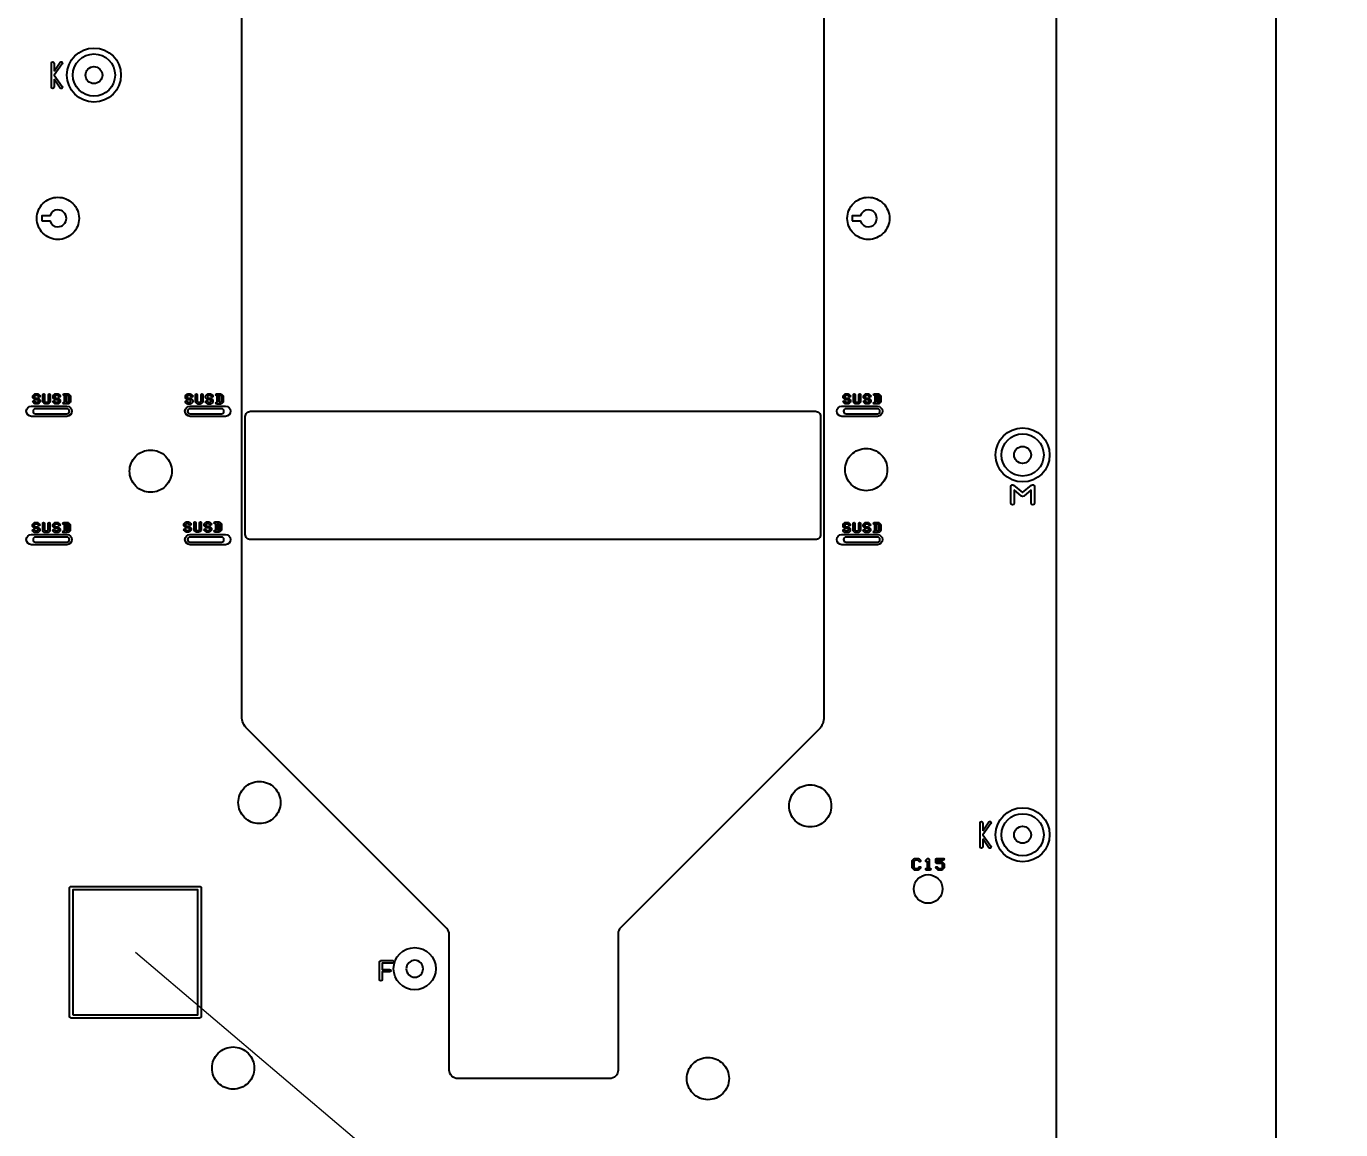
# Model space of a CAD drawing. Extents: x 2864 to 3941, y 2420 to 3182.
# Drawn here: x 3226.2 to 3304, y 2903.3 to 2968.6 of the extents above; entities that cross this region are included whole.
import ezdxf

# ---------------------------------------------------------------- set-up
doc = ezdxf.new("R2010")
doc.units = 0
doc.layers.get('Defpoints').update_dxf_attribs({"lineweight": 0})
doc.layers.add('susd-t_layer2', color=6, linetype='Continuous')
doc.layers.add('ttr1_panel_layer3', color=7, linetype='Continuous')
doc.layers.add('備註', color=1, linetype='Continuous', lineweight=0)
doc.layers.add('尺寸線', color=3, linetype='Continuous', lineweight=0)
doc.styles.get("Standard").update_dxf_attribs({"font": 'simplex.shx', "height": 2.7})
doc.dimstyles.get("Standard").update_dxf_attribs({"dimtxt": 6, "dimasz": 0.18, "dimexe": 0.18, "dimexo": 0.0625, "dimgap": 0.09, "dimtad": 0, "dimtih": 1, "dimtoh": 1, "dimdec": 4, "dimzin": 0, "dimdsep": 46, "dimtxsty": 'Standard', "dimcen": 0.09, "dimadec": 0, "dimazin": 0, "dimtfac": 1, "dimtdec": 4, "dimtofl": 0, "dimtmove": 0, "dimatfit": 3, "dimfxl": 0, "dimtolj": 1, "dimtzin": 0, "dimarcsym": 0})

# ---------------------------------------------------------------- blocks, each defined once
blk = doc.blocks.new('*D2')
at = {"layer": 'Defpoints', "color": 0, "linetype": 'Continuous'}
for p in [(3264.244, 3011.506), (3316.564, 3009.306), (3249.159, 2652.807)]:
    blk.add_point(p, dxfattribs=at)
at = {"layer": '尺寸線', "color": 0, "linetype": 'Continuous', "lineweight": -2}
for p, q in [((3264.306, 3011.504), (3316.744, 3009.299)), ((3316.556, 3009.126), (3309.047, 2830.566)), ((3301.486, 2650.787), (3308.926, 2827.686)), ((3249.221, 2652.805), (3301.659, 2650.599))]:
    blk.add_line(p, q, dxfattribs=at)
at = {"layer": '尺寸線', "color": 0, "linetype": 'Continuous'}
for points in [[(3316.586, 3009.125), (3316.526, 3009.128), (3316.564, 3009.306)], [(3301.456, 2650.788), (3301.516, 2650.786), (3301.479, 2650.607)]]:
    blk.add_solid(points, dxfattribs=at)
at = {"layer": '尺寸線', "color": 0, "linetype": 'Continuous', "insert": (3308.986, 2829.126), "char_height": 2.7, "attachment_point": 5}
blk.add_mtext('\\A1;359.0162', dxfattribs=at)

msp = doc.modelspace()

# ---------------------------------------------------------------- linework, layer by layer
at = {"layer": 'susd-t_layer2', "linetype": 'Continuous'}
msp.add_lwpolyline([(3239.12414, 2938.52681), (3239.12414, 2945.5268, -0.41422), (3239.42412, 2945.82677), (3272.89827, 2945.82677, -0.414221), (3273.19824, 2945.5268), (3273.19824, 2938.52681, -0.414221), (3272.89827, 2938.22684), (3239.42412, 2938.22684, -0.41422)], format="xyb", close=True, dxfattribs=at)
at = {"layer": 'ttr1_panel_layer3'}
for p, q in [((3228.47026, 2946.26367), (3228.38748, 2946.26367)), ((3237.50978, 2946.25847), (3237.427, 2946.25847)), ((3276.47026, 2946.26367), (3276.38748, 2946.26367)), ((3228.45916, 2938.63883), (3228.37638, 2938.63883)), ((3237.42117, 2938.67379), (3237.33839, 2938.67379)), ((3276.45916, 2938.63883), (3276.37638, 2938.63883))]:
    msp.add_line(p, q, dxfattribs=at)
at = {"layer": 'ttr1_panel_layer3', "linetype": 'Continuous'}
for points in [[(3287.16107, 2878.43267), (3287.16107, 2972.74278), (3287.16107, 2993.28167), (3281.16107, 2993.28167, -0.414239), (3281.08557, 2993.35717), (3281.08557, 2999.35717, -1), (3281.23657, 2999.35717), (3281.23657, 2993.43267), (3287.16107, 2993.43267), (3287.16107, 3002.28167, -0.414239), (3287.08557, 3002.35717), (3287.08557, 3008.28167), (3281.16107, 3008.28167, -1), (3281.16107, 3008.43267), (3287.16107, 3008.43267), (3287.16107, 3025.24945, 0.044688), (3287.66107, 3025.65241), (3287.66107, 3030.83314, 0.044688), (3287.16107, 3031.2361), (3287.16107, 3035.99278, -0.414215), (3285.91107, 3037.24278, -0.414215), (3287.16107, 3038.49278), (3287.16107, 3041.24278), (3033.16107, 3041.24278)], [(3300.16107, 3041.24278), (3300.16107, 2835.94278), (3301.16107, 2835.94278, -1), (3301.16107, 2835.54278), (3300.16107, 2835.54278), (3300.16107, 2640.24278), (3298.21107, 2640.24278), (3298.21107, 2631.24278), (3300.16107, 2631.24278), (3300.16107, 2630.24278)], [(3227.64704, 2965.0173), (3227.64704, 2966.4577, -1), (3227.79704, 2966.4577), (3227.79704, 2965.97835)], [(3227.79704, 2965.97835), (3228.15699, 2966.50028, -1), (3228.28047, 2966.41512), (3227.81315, 2965.7375), (3228.28047, 2965.05988, -1), (3228.15699, 2964.97472), (3227.79704, 2965.49664)], [(3227.79704, 2965.49664), (3227.79704, 2965.0173, -1), (3227.64704, 2965.0173)], [(3228.38748, 2946.26367, -1), (3228.38748, 2946.36367), (3228.42026, 2946.36367), (3228.42026, 2946.76036), (3228.38748, 2946.76036, -1), (3228.38748, 2946.86036), (3228.47026, 2946.86036), (3228.63582, 2946.86036, -0.200121), (3228.67133, 2946.84556), (3228.7538, 2946.76309, -0.200121), (3228.7686, 2946.72758), (3228.7686, 2946.39645, -0.200121), (3228.7538, 2946.36094), (3228.67133, 2946.27847, -0.200121), (3228.63582, 2946.26367), (3228.47026, 2946.26367)], [(3237.427, 2946.25847, -1), (3237.427, 2946.35847), (3237.45978, 2946.35847), (3237.45978, 2946.75515), (3237.427, 2946.75515, -1), (3237.427, 2946.85515), (3237.50978, 2946.85515), (3237.67534, 2946.85515, -0.200121), (3237.71085, 2946.84035), (3237.79332, 2946.75788, -0.200121), (3237.80812, 2946.72237), (3237.80812, 2946.39125, -0.200121), (3237.79332, 2946.35574), (3237.71085, 2946.27327, -0.200121), (3237.67534, 2946.25847), (3237.50978, 2946.25847)], [(3276.38748, 2946.26367, -1), (3276.38748, 2946.36367), (3276.42026, 2946.36367), (3276.42026, 2946.76036), (3276.38748, 2946.76036, -1), (3276.38748, 2946.86036), (3276.47026, 2946.86036), (3276.63582, 2946.86036, -0.200121), (3276.67133, 2946.84556), (3276.7538, 2946.76309, -0.200121), (3276.7686, 2946.72758), (3276.7686, 2946.39645, -0.200121), (3276.7538, 2946.36094), (3276.67133, 2946.27847, -0.200121), (3276.63582, 2946.26367), (3276.47026, 2946.26367)], [(3284.46744, 2940.38678), (3284.46744, 2941.38015, -0.63678), (3284.63165, 2941.45681), (3285.16346, 2941.01363), (3285.69528, 2941.45681, -0.63678), (3285.85949, 2941.38015), (3285.85949, 2940.38678, -1), (3285.65949, 2940.38678), (3285.65949, 2941.16665)], [(3284.66744, 2941.16665), (3284.66744, 2940.38678, -1), (3284.46744, 2940.38678)], [(3285.65949, 2941.16665), (3285.22748, 2940.80664, -0.362064), (3285.09945, 2940.80664), (3284.66744, 2941.16665)], [(3228.37638, 2938.63883, -1), (3228.37638, 2938.73883), (3228.40916, 2938.73883), (3228.40916, 2939.13552), (3228.37638, 2939.13552, -1), (3228.37638, 2939.23552), (3228.45916, 2939.23552), (3228.62472, 2939.23552, -0.200121), (3228.66023, 2939.22072), (3228.7427, 2939.13825, -0.200121), (3228.7575, 2939.10274), (3228.7575, 2938.77161, -0.200121), (3228.7427, 2938.7361), (3228.66023, 2938.65363, -0.200121), (3228.62472, 2938.63883), (3228.45916, 2938.63883)], [(3237.33839, 2938.67379, -1), (3237.33839, 2938.77379), (3237.37117, 2938.77379), (3237.37117, 2939.17048), (3237.33839, 2939.17048, -1), (3237.33839, 2939.27048), (3237.42117, 2939.27048), (3237.58674, 2939.27048, -0.200121), (3237.62225, 2939.25568), (3237.70472, 2939.17321, -0.200121), (3237.71952, 2939.1377), (3237.71952, 2938.80657, -0.200121), (3237.70472, 2938.77106), (3237.62225, 2938.68859, -0.200121), (3237.58674, 2938.67379), (3237.42117, 2938.67379)], [(3276.37638, 2938.63883, -1), (3276.37638, 2938.73883), (3276.40916, 2938.73883), (3276.40916, 2939.13552), (3276.37638, 2939.13552, -1), (3276.37638, 2939.23552), (3276.45916, 2939.23552), (3276.62472, 2939.23552, -0.200121), (3276.66023, 2939.22072), (3276.7427, 2939.13825, -0.200121), (3276.7575, 2939.10274), (3276.7575, 2938.77161, -0.200121), (3276.7427, 2938.7361), (3276.66023, 2938.65363, -0.200121), (3276.62472, 2938.63883), (3276.45916, 2938.63883)], [(3282.64704, 2920.0173), (3282.64704, 2921.4577, -1), (3282.79704, 2921.4577), (3282.79704, 2920.97835)], [(3282.79704, 2920.97835), (3283.15699, 2921.50028, -1), (3283.28047, 2921.41512), (3282.81315, 2920.7375), (3283.28047, 2920.05988, -1), (3283.15699, 2919.97472), (3282.79704, 2920.49664)], [(3282.79704, 2920.49664), (3282.79704, 2920.0173, -1), (3282.64704, 2920.0173)], [(3279.43652, 2919.23278), (3279.5357, 2919.33196, -0.669786), (3279.62121, 2919.29676), (3279.62121, 2918.75073), (3279.67055, 2918.75073, -1), (3279.67055, 2918.65073), (3279.57121, 2918.65073)], [(3279.52121, 2919.17605), (3279.50723, 2919.16207, -1), (3279.43652, 2919.23278)], [(3279.57121, 2918.65073), (3279.47187, 2918.65073, -1), (3279.47187, 2918.75073), (3279.52121, 2918.75073), (3279.52121, 2919.17605)]]:
    msp.add_lwpolyline(points, format="xyb", dxfattribs=at)
for points in [[(3238.92399, 2927.73867), (3238.92399, 2997.99786, -0.198849), (3239.21685, 2998.70474), (3249.97223, 3009.46012, 0.198916), (3250.26509, 3010.16726), (3250.26509, 3024.68031, -0.414068), (3250.76522, 3025.18018), (3261.56022, 3025.18018, -0.414218), (3262.06009, 3024.68031), (3262.06009, 3010.16726, 0.198916), (3262.35295, 3009.46012), (3273.10528, 2998.70779, -0.198916), (3273.39814, 2998.00066), (3273.39814, 2927.70082, -0.198917), (3273.10528, 2926.99369), (3261.35103, 2915.23943, 0.198625), (3261.20487, 2914.88627), (3261.20487, 2906.80551, -0.414364), (3260.70474, 2906.30539), (3251.70476, 2906.30539, -0.414217), (3251.20489, 2906.80551), (3251.20489, 2914.83648, 0.198853), (3251.05843, 2915.18996), (3239.21685, 2927.03153, -0.198917)], [(3229.66107, 2965.74278, -0.414217), (3230.16107, 2966.24278, -0.414217), (3230.66107, 2965.74278, -0.414217), (3230.16107, 2965.24278, -0.414217)], [(3226.77663, 2957.25683, -0.414215), (3228.02663, 2958.50683, -0.414215), (3229.27663, 2957.25683, -0.414215), (3228.02663, 2956.00683, -0.414215)], [(3274.77663, 2957.25683, -0.414215), (3276.02663, 2958.50683, -0.414215), (3277.27663, 2957.25683, -0.414215), (3276.02663, 2956.00683, -0.414215)], [(3227.07549, 2957.10683), (3227.54966, 2957.10683, 0.327544), (3228.02663, 2956.75683, 0.414217), (3228.52663, 2957.25683, 0.414217), (3228.02663, 2957.75683, 0.327542), (3227.54966, 2957.40683), (3227.07549, 2957.40683)], [(3275.07549, 2957.10683), (3275.54966, 2957.10683, 0.327544), (3276.02663, 2956.75683, 0.414217), (3276.52663, 2957.25683, 0.414217), (3276.02663, 2957.75683, 0.327542), (3275.54966, 2957.40683), (3275.07549, 2957.40683)], [(3226.53748, 2946.6448), (3226.53748, 2946.72758, -0.200121), (3226.55228, 2946.76309), (3226.63475, 2946.84556, -0.200121), (3226.67026, 2946.86036), (3226.83582, 2946.86036, -0.200121), (3226.87133, 2946.84556), (3226.95396, 2946.76294, -1), (3226.88325, 2946.69223), (3226.81511, 2946.76036), (3226.69097, 2946.76036), (3226.63748, 2946.70687), (3226.63748, 2946.66551), (3226.69097, 2946.61202), (3226.83582, 2946.61202, -0.200121), (3226.87133, 2946.59722), (3226.9538, 2946.51475, -0.200121), (3226.9686, 2946.47924), (3226.9686, 2946.39645, -0.200121), (3226.9538, 2946.36094), (3226.87133, 2946.27847, -0.200121), (3226.83582, 2946.26367), (3226.67026, 2946.26367, -0.200121), (3226.63475, 2946.27847), (3226.55212, 2946.3611, -1), (3226.62283, 2946.43181), (3226.69097, 2946.36367), (3226.81511, 2946.36367), (3226.8686, 2946.41716), (3226.8686, 2946.45853), (3226.81511, 2946.51202), (3226.67026, 2946.51202, -0.200121), (3226.63475, 2946.52682), (3226.55228, 2946.60929, -0.200121)], [(3227.13748, 2946.39645), (3227.13748, 2946.81036, -1), (3227.23748, 2946.81036), (3227.23748, 2946.41716), (3227.29097, 2946.36367), (3227.41511, 2946.36367), (3227.4686, 2946.41716), (3227.4686, 2946.81036, -1), (3227.5686, 2946.81036), (3227.5686, 2946.39645, -0.200121), (3227.5538, 2946.36094), (3227.47133, 2946.27847, -0.200121), (3227.43582, 2946.26367), (3227.27026, 2946.26367, -0.200121), (3227.23475, 2946.27847), (3227.15228, 2946.36094, -0.200121)], [(3227.73748, 2946.6448), (3227.73748, 2946.72758, -0.200121), (3227.75228, 2946.76309), (3227.83475, 2946.84556, -0.200121), (3227.87026, 2946.86036), (3228.03582, 2946.86036, -0.200121), (3228.07133, 2946.84556), (3228.15396, 2946.76294, -1), (3228.08325, 2946.69223), (3228.01511, 2946.76036), (3227.89097, 2946.76036), (3227.83748, 2946.70687), (3227.83748, 2946.66551), (3227.89097, 2946.61202), (3228.03582, 2946.61202, -0.200121), (3228.07133, 2946.59722), (3228.1538, 2946.51475, -0.200121), (3228.1686, 2946.47924), (3228.1686, 2946.39645, -0.200121), (3228.1538, 2946.36094), (3228.07133, 2946.27847, -0.200121), (3228.03582, 2946.26367), (3227.87026, 2946.26367, -0.200121), (3227.83475, 2946.27847), (3227.75212, 2946.3611, -1), (3227.82283, 2946.43181), (3227.89097, 2946.36367), (3228.01511, 2946.36367), (3228.0686, 2946.41716), (3228.0686, 2946.45853), (3228.01511, 2946.51202), (3227.87026, 2946.51202, -0.200121), (3227.83475, 2946.52682), (3227.75228, 2946.60929, -0.200121)], [(3235.577, 2946.63959), (3235.577, 2946.72237, -0.200121), (3235.5918, 2946.75788), (3235.67427, 2946.84035, -0.200121), (3235.70978, 2946.85515), (3235.87534, 2946.85515, -0.200121), (3235.91085, 2946.84035), (3235.99348, 2946.75773, -1), (3235.92277, 2946.68702), (3235.85463, 2946.75515), (3235.73049, 2946.75515), (3235.677, 2946.70166), (3235.677, 2946.6603), (3235.73049, 2946.60681), (3235.87534, 2946.60681, -0.200121), (3235.91085, 2946.59201), (3235.99332, 2946.50954, -0.200121), (3236.00812, 2946.47403), (3236.00812, 2946.39125, -0.200121), (3235.99332, 2946.35574), (3235.91085, 2946.27327, -0.200121), (3235.87534, 2946.25847), (3235.70978, 2946.25847, -0.200121), (3235.67427, 2946.27327), (3235.59164, 2946.35589, -1), (3235.66235, 2946.4266), (3235.73049, 2946.35847), (3235.85463, 2946.35847), (3235.90812, 2946.41196), (3235.90812, 2946.45332), (3235.85463, 2946.50681), (3235.70978, 2946.50681, -0.200121), (3235.67427, 2946.52161), (3235.5918, 2946.60408, -0.200121)], [(3236.177, 2946.39125), (3236.177, 2946.80515, -1), (3236.277, 2946.80515), (3236.277, 2946.41196), (3236.33049, 2946.35847), (3236.45463, 2946.35847), (3236.50812, 2946.41196), (3236.50812, 2946.80515, -1), (3236.60812, 2946.80515), (3236.60812, 2946.39125, -0.200121), (3236.59332, 2946.35574), (3236.51085, 2946.27327, -0.200121), (3236.47534, 2946.25847), (3236.30978, 2946.25847, -0.200121), (3236.27427, 2946.27327), (3236.1918, 2946.35574, -0.200121)], [(3236.777, 2946.63959), (3236.777, 2946.72237, -0.200121), (3236.7918, 2946.75788), (3236.87427, 2946.84035, -0.200121), (3236.90978, 2946.85515), (3237.07534, 2946.85515, -0.200121), (3237.11085, 2946.84035), (3237.19348, 2946.75773, -1), (3237.12277, 2946.68702), (3237.05463, 2946.75515), (3236.93049, 2946.75515), (3236.877, 2946.70166), (3236.877, 2946.6603), (3236.93049, 2946.60681), (3237.07534, 2946.60681, -0.200121), (3237.11085, 2946.59201), (3237.19332, 2946.50954, -0.200121), (3237.20812, 2946.47403), (3237.20812, 2946.39125, -0.200121), (3237.19332, 2946.35574), (3237.11085, 2946.27327, -0.200121), (3237.07534, 2946.25847), (3236.90978, 2946.25847, -0.200121), (3236.87427, 2946.27327), (3236.79164, 2946.35589, -1), (3236.86235, 2946.4266), (3236.93049, 2946.35847), (3237.05463, 2946.35847), (3237.10812, 2946.41196), (3237.10812, 2946.45332), (3237.05463, 2946.50681), (3236.90978, 2946.50681, -0.200121), (3236.87427, 2946.52161), (3236.7918, 2946.60408, -0.200121)], [(3274.53748, 2946.6448), (3274.53748, 2946.72758, -0.200121), (3274.55228, 2946.76309), (3274.63475, 2946.84556, -0.200121), (3274.67026, 2946.86036), (3274.83582, 2946.86036, -0.200121), (3274.87133, 2946.84556), (3274.95396, 2946.76294, -1), (3274.88325, 2946.69223), (3274.81511, 2946.76036), (3274.69097, 2946.76036), (3274.63748, 2946.70687), (3274.63748, 2946.66551), (3274.69097, 2946.61202), (3274.83582, 2946.61202, -0.200121), (3274.87133, 2946.59722), (3274.9538, 2946.51475, -0.200121), (3274.9686, 2946.47924), (3274.9686, 2946.39645, -0.200121), (3274.9538, 2946.36094), (3274.87133, 2946.27847, -0.200121), (3274.83582, 2946.26367), (3274.67026, 2946.26367, -0.200121), (3274.63475, 2946.27847), (3274.55212, 2946.3611, -1), (3274.62283, 2946.43181), (3274.69097, 2946.36367), (3274.81511, 2946.36367), (3274.8686, 2946.41716), (3274.8686, 2946.45853), (3274.81511, 2946.51202), (3274.67026, 2946.51202, -0.200121), (3274.63475, 2946.52682), (3274.55228, 2946.60929, -0.200121)], [(3275.13748, 2946.39645), (3275.13748, 2946.81036, -1), (3275.23748, 2946.81036), (3275.23748, 2946.41716), (3275.29097, 2946.36367), (3275.41511, 2946.36367), (3275.4686, 2946.41716), (3275.4686, 2946.81036, -1), (3275.5686, 2946.81036), (3275.5686, 2946.39645, -0.200121), (3275.5538, 2946.36094), (3275.47133, 2946.27847, -0.200121), (3275.43582, 2946.26367), (3275.27026, 2946.26367, -0.200121), (3275.23475, 2946.27847), (3275.15228, 2946.36094, -0.200121)], [(3275.73748, 2946.6448), (3275.73748, 2946.72758, -0.200121), (3275.75228, 2946.76309), (3275.83475, 2946.84556, -0.200121), (3275.87026, 2946.86036), (3276.03582, 2946.86036, -0.200121), (3276.07133, 2946.84556), (3276.15396, 2946.76294, -1), (3276.08325, 2946.69223), (3276.01511, 2946.76036), (3275.89097, 2946.76036), (3275.83748, 2946.70687), (3275.83748, 2946.66551), (3275.89097, 2946.61202), (3276.03582, 2946.61202, -0.200121), (3276.07133, 2946.59722), (3276.1538, 2946.51475, -0.200121), (3276.1686, 2946.47924), (3276.1686, 2946.39645, -0.200121), (3276.1538, 2946.36094), (3276.07133, 2946.27847, -0.200121), (3276.03582, 2946.26367), (3275.87026, 2946.26367, -0.200121), (3275.83475, 2946.27847), (3275.75212, 2946.3611, -1), (3275.82283, 2946.43181), (3275.89097, 2946.36367), (3276.01511, 2946.36367), (3276.0686, 2946.41716), (3276.0686, 2946.45853), (3276.01511, 2946.51202), (3275.87026, 2946.51202, -0.200121), (3275.83475, 2946.52682), (3275.75228, 2946.60929, -0.200121)], [(3226.45421, 2945.52677, -1), (3226.45421, 2946.12677), (3228.5595, 2946.12677, -1), (3228.5595, 2945.52677)], [(3226.70204, 2945.67677), (3228.5595, 2945.67677, 1), (3228.5595, 2945.97677), (3226.70204, 2945.97677, 1)], [(3235.85001, 2945.52677, -1), (3235.85001, 2946.12677), (3237.9553, 2946.12677, -1), (3237.9553, 2945.52677)], [(3235.85001, 2945.67677), (3237.70747, 2945.67677, 1), (3237.70747, 2945.97677), (3235.85001, 2945.97677, 1)], [(3274.45421, 2945.52677, -1), (3274.45421, 2946.12677), (3276.5595, 2946.12677, -1), (3276.5595, 2945.52677)], [(3274.70204, 2945.67677), (3276.5595, 2945.67677, 1), (3276.5595, 2945.97677), (3274.70204, 2945.97677, 1)], [(3232.27048, 2942.28075, -0.414215), (3233.52048, 2943.53075, -0.414215), (3234.77048, 2942.28075, -0.414215), (3233.52048, 2941.03075, -0.414215)], [(3274.64845, 2942.37282, -0.414215), (3275.89845, 2943.62282, -0.414215), (3277.14845, 2942.37282, -0.414215), (3275.89845, 2941.12282, -0.414215)], [(3284.66107, 2943.24278, -0.414217), (3285.16107, 2943.74278, -0.414217), (3285.66107, 2943.24278, -0.414217), (3285.16107, 2942.74278, -0.414217)], [(3226.52638, 2939.01996), (3226.52638, 2939.10274, -0.200121), (3226.54118, 2939.13825), (3226.62365, 2939.22072, -0.200121), (3226.65916, 2939.23552), (3226.82472, 2939.23552, -0.200121), (3226.86023, 2939.22072), (3226.94286, 2939.1381, -1), (3226.87215, 2939.06739), (3226.80401, 2939.13552), (3226.67987, 2939.13552), (3226.62638, 2939.08203), (3226.62638, 2939.04067), (3226.67987, 2938.98718), (3226.82472, 2938.98718, -0.200121), (3226.86023, 2938.97238), (3226.9427, 2938.88991, -0.200121), (3226.9575, 2938.8544), (3226.9575, 2938.77161, -0.200121), (3226.9427, 2938.7361), (3226.86023, 2938.65363, -0.200121), (3226.82472, 2938.63883), (3226.65916, 2938.63883, -0.200121), (3226.62365, 2938.65363), (3226.54102, 2938.73626, -1), (3226.61173, 2938.80697), (3226.67987, 2938.73883), (3226.80401, 2938.73883), (3226.8575, 2938.79232), (3226.8575, 2938.83369), (3226.80401, 2938.88718), (3226.65916, 2938.88718, -0.200121), (3226.62365, 2938.90198), (3226.54118, 2938.98445, -0.200121)], [(3227.12638, 2938.77161), (3227.12638, 2939.18552, -1), (3227.22638, 2939.18552), (3227.22638, 2938.79232), (3227.27987, 2938.73883), (3227.40401, 2938.73883), (3227.4575, 2938.79232), (3227.4575, 2939.18552, -1), (3227.5575, 2939.18552), (3227.5575, 2938.77161, -0.200121), (3227.5427, 2938.7361), (3227.46023, 2938.65363, -0.200121), (3227.42472, 2938.63883), (3227.25916, 2938.63883, -0.200121), (3227.22365, 2938.65363), (3227.14118, 2938.7361, -0.200121)], [(3227.72638, 2939.01996), (3227.72638, 2939.10274, -0.200121), (3227.74118, 2939.13825), (3227.82365, 2939.22072, -0.200121), (3227.85916, 2939.23552), (3228.02472, 2939.23552, -0.200121), (3228.06023, 2939.22072), (3228.14286, 2939.1381, -1), (3228.07215, 2939.06739), (3228.00401, 2939.13552), (3227.87987, 2939.13552), (3227.82638, 2939.08203), (3227.82638, 2939.04067), (3227.87987, 2938.98718), (3228.02472, 2938.98718, -0.200121), (3228.06023, 2938.97238), (3228.1427, 2938.88991, -0.200121), (3228.1575, 2938.8544), (3228.1575, 2938.77161, -0.200121), (3228.1427, 2938.7361), (3228.06023, 2938.65363, -0.200121), (3228.02472, 2938.63883), (3227.85916, 2938.63883, -0.200121), (3227.82365, 2938.65363), (3227.74102, 2938.73626, -1), (3227.81173, 2938.80697), (3227.87987, 2938.73883), (3228.00401, 2938.73883), (3228.0575, 2938.79232), (3228.0575, 2938.83369), (3228.00401, 2938.88718), (3227.85916, 2938.88718, -0.200121), (3227.82365, 2938.90198), (3227.74118, 2938.98445, -0.200121)], [(3235.48839, 2939.05491), (3235.48839, 2939.1377, -0.200121), (3235.50319, 2939.17321), (3235.58566, 2939.25568, -0.200121), (3235.62117, 2939.27048), (3235.78674, 2939.27048, -0.200121), (3235.82225, 2939.25568), (3235.90487, 2939.17305, -1), (3235.83416, 2939.10234), (3235.76603, 2939.17048), (3235.64188, 2939.17048), (3235.58839, 2939.11699), (3235.58839, 2939.07562), (3235.64188, 2939.02213), (3235.78674, 2939.02213, -0.200121), (3235.82225, 2939.00733), (3235.90472, 2938.92486, -0.200121), (3235.91952, 2938.88935), (3235.91952, 2938.80657, -0.200121), (3235.90472, 2938.77106), (3235.82225, 2938.68859, -0.200121), (3235.78674, 2938.67379), (3235.62117, 2938.67379, -0.200121), (3235.58566, 2938.68859), (3235.50304, 2938.77121, -1), (3235.57375, 2938.84192), (3235.64188, 2938.77379), (3235.76603, 2938.77379), (3235.81952, 2938.82728), (3235.81952, 2938.86864), (3235.76603, 2938.92213), (3235.62117, 2938.92213, -0.200121), (3235.58566, 2938.93693), (3235.50319, 2939.0194, -0.200121)], [(3236.08839, 2938.80657), (3236.08839, 2939.22048, -1), (3236.18839, 2939.22048), (3236.18839, 2938.82728), (3236.24188, 2938.77379), (3236.36603, 2938.77379), (3236.41952, 2938.82728), (3236.41952, 2939.22048, -1), (3236.51952, 2939.22048), (3236.51952, 2938.80657, -0.200121), (3236.50472, 2938.77106), (3236.42225, 2938.68859, -0.200121), (3236.38674, 2938.67379), (3236.22117, 2938.67379, -0.200121), (3236.18566, 2938.68859), (3236.10319, 2938.77106, -0.200121)], [(3236.68839, 2939.05491), (3236.68839, 2939.1377, -0.200121), (3236.70319, 2939.17321), (3236.78566, 2939.25568, -0.200121), (3236.82117, 2939.27048), (3236.98674, 2939.27048, -0.200121), (3237.02225, 2939.25568), (3237.10487, 2939.17305, -1), (3237.03416, 2939.10234), (3236.96603, 2939.17048), (3236.84188, 2939.17048), (3236.78839, 2939.11699), (3236.78839, 2939.07562), (3236.84188, 2939.02213), (3236.98674, 2939.02213, -0.200121), (3237.02225, 2939.00733), (3237.10472, 2938.92486, -0.200121), (3237.11952, 2938.88935), (3237.11952, 2938.80657, -0.200121), (3237.10472, 2938.77106), (3237.02225, 2938.68859, -0.200121), (3236.98674, 2938.67379), (3236.82117, 2938.67379, -0.200121), (3236.78566, 2938.68859), (3236.70304, 2938.77121, -1), (3236.77375, 2938.84192), (3236.84188, 2938.77379), (3236.96603, 2938.77379), (3237.01952, 2938.82728), (3237.01952, 2938.86864), (3236.96603, 2938.92213), (3236.82117, 2938.92213, -0.200121), (3236.78566, 2938.93693), (3236.70319, 2939.0194, -0.200121)], [(3274.52638, 2939.01996), (3274.52638, 2939.10274, -0.200121), (3274.54118, 2939.13825), (3274.62365, 2939.22072, -0.200121), (3274.65916, 2939.23552), (3274.82472, 2939.23552, -0.200121), (3274.86023, 2939.22072), (3274.94286, 2939.1381, -1), (3274.87215, 2939.06739), (3274.80401, 2939.13552), (3274.67987, 2939.13552), (3274.62638, 2939.08203), (3274.62638, 2939.04067), (3274.67987, 2938.98718), (3274.82472, 2938.98718, -0.200121), (3274.86023, 2938.97238), (3274.9427, 2938.88991, -0.200121), (3274.9575, 2938.8544), (3274.9575, 2938.77161, -0.200121), (3274.9427, 2938.7361), (3274.86023, 2938.65363, -0.200121), (3274.82472, 2938.63883), (3274.65916, 2938.63883, -0.200121), (3274.62365, 2938.65363), (3274.54102, 2938.73626, -1), (3274.61173, 2938.80697), (3274.67987, 2938.73883), (3274.80401, 2938.73883), (3274.8575, 2938.79232), (3274.8575, 2938.83369), (3274.80401, 2938.88718), (3274.65916, 2938.88718, -0.200121), (3274.62365, 2938.90198), (3274.54118, 2938.98445, -0.200121)], [(3275.12638, 2938.77161), (3275.12638, 2939.18552, -1), (3275.22638, 2939.18552), (3275.22638, 2938.79232), (3275.27987, 2938.73883), (3275.40401, 2938.73883), (3275.4575, 2938.79232), (3275.4575, 2939.18552, -1), (3275.5575, 2939.18552), (3275.5575, 2938.77161, -0.200121), (3275.5427, 2938.7361), (3275.46023, 2938.65363, -0.200121), (3275.42472, 2938.63883), (3275.25916, 2938.63883, -0.200121), (3275.22365, 2938.65363), (3275.14118, 2938.7361, -0.200121)], [(3275.72638, 2939.01996), (3275.72638, 2939.10274, -0.200121), (3275.74118, 2939.13825), (3275.82365, 2939.22072, -0.200121), (3275.85916, 2939.23552), (3276.02472, 2939.23552, -0.200121), (3276.06023, 2939.22072), (3276.14286, 2939.1381, -1), (3276.07215, 2939.06739), (3276.00401, 2939.13552), (3275.87987, 2939.13552), (3275.82638, 2939.08203), (3275.82638, 2939.04067), (3275.87987, 2938.98718), (3276.02472, 2938.98718, -0.200121), (3276.06023, 2938.97238), (3276.1427, 2938.88991, -0.200121), (3276.1575, 2938.8544), (3276.1575, 2938.77161, -0.200121), (3276.1427, 2938.7361), (3276.06023, 2938.65363, -0.200121), (3276.02472, 2938.63883), (3275.85916, 2938.63883, -0.200121), (3275.82365, 2938.65363), (3275.74102, 2938.73626, -1), (3275.81173, 2938.80697), (3275.87987, 2938.73883), (3276.00401, 2938.73883), (3276.0575, 2938.79232), (3276.0575, 2938.83369), (3276.00401, 2938.88718), (3275.85916, 2938.88718, -0.200121), (3275.82365, 2938.90198), (3275.74118, 2938.98445, -0.200121)], [(3226.45421, 2937.92684, -1), (3226.45421, 2938.52684), (3228.5595, 2938.52684, -1), (3228.5595, 2937.92684)], [(3226.70204, 2938.07684), (3228.5595, 2938.07684, 1), (3228.5595, 2938.37684), (3226.70204, 2938.37684, 1)], [(3235.85001, 2937.92684, -1), (3235.85001, 2938.52684), (3237.9553, 2938.52684, -1), (3237.9553, 2937.92684)], [(3235.85001, 2938.07684), (3237.70747, 2938.07684, 1), (3237.70747, 2938.37684), (3235.85001, 2938.37684, 1)], [(3274.45421, 2937.92684, -1), (3274.45421, 2938.52684), (3276.5595, 2938.52684, -1), (3276.5595, 2937.92684)], [(3274.70204, 2938.07684), (3276.5595, 2938.07684, 1), (3276.5595, 2938.37684), (3274.70204, 2938.37684, 1)], [(3238.70982, 2922.65194, -0.414215), (3239.95982, 2923.90194, -0.414215), (3241.20982, 2922.65194, -0.414215), (3239.95982, 2921.40194, -0.414215)], [(3271.33262, 2922.45455, -0.414215), (3272.58262, 2923.70455, -0.414215), (3273.83262, 2922.45455, -0.414215), (3272.58262, 2921.20455, -0.414215)], [(3284.66107, 2920.74278, -0.414217), (3285.16107, 2921.24278, -0.414217), (3285.66107, 2920.74278, -0.414217), (3285.16107, 2920.24278, -0.414217)], [(3278.62253, 2918.80007), (3278.62253, 2919.19742, -0.200121), (3278.63733, 2919.23293), (3278.73636, 2919.33196, -0.200121), (3278.77187, 2919.34676), (3278.97055, 2919.34676, -0.200121), (3279.00606, 2919.33196), (3279.10524, 2919.23278, -1), (3279.03453, 2919.16207), (3278.94984, 2919.24676), (3278.79258, 2919.24676), (3278.72253, 2919.17671), (3278.72253, 2918.82078), (3278.79258, 2918.75073), (3278.94984, 2918.75073), (3279.03453, 2918.83543, -1), (3279.10524, 2918.76472), (3279.00606, 2918.66553, -0.200121), (3278.97055, 2918.65073), (3278.77187, 2918.65073, -0.200121), (3278.73636, 2918.66553), (3278.63733, 2918.76456, -0.200121)], [(3280.02253, 2919.09808), (3280.02253, 2919.29676, -0.414253), (3280.07253, 2919.34676), (3280.46988, 2919.34676, -1), (3280.46988, 2919.24676), (3280.12253, 2919.24676), (3280.12253, 2919.14808), (3280.37055, 2919.14808, -0.200121), (3280.40606, 2919.13328), (3280.50508, 2919.03426, -0.200121), (3280.51988, 2918.99875), (3280.51988, 2918.80007, -0.200121), (3280.50508, 2918.76456), (3280.40606, 2918.66553, -0.200121), (3280.37055, 2918.65073), (3280.17187, 2918.65073, -0.200121), (3280.13636, 2918.66553), (3280.03718, 2918.76472, -1), (3280.10789, 2918.83543), (3280.19258, 2918.75073), (3280.34984, 2918.75073), (3280.41988, 2918.82078), (3280.41988, 2918.97804), (3280.34984, 2919.04808), (3280.07253, 2919.04808, -0.414253)], [(3278.71596, 2917.53409, -0.414215), (3279.56596, 2918.38409, -0.414215), (3280.41596, 2917.53409, -0.414215), (3279.56596, 2916.68409, -0.414215)], [(3228.7141, 2909.98613), (3228.7141, 2917.58613, -0.414228), (3228.8141, 2917.68613), (3236.4141, 2917.68613, -0.414228), (3236.5141, 2917.58613), (3236.5141, 2909.98613, -0.414228), (3236.4141, 2909.88613), (3228.8141, 2909.88613, -0.414228)], [(3247.0766, 2912.16879), (3247.0766, 2912.69031), (3247.0766, 2913.21184, -0.414241), (3247.1516, 2913.28684), (3247.84697, 2913.28684, -1), (3247.84697, 2913.13684), (3247.2266, 2913.13684), (3247.2266, 2912.76531), (3247.67312, 2912.76531, -1), (3247.67312, 2912.61531), (3247.2266, 2912.61531), (3247.2266, 2912.16879, -1)], [(3248.65865, 2912.80735, 0.414217), (3249.15865, 2912.30735, 0.414217), (3249.65865, 2912.80735, 0.414217), (3249.15865, 2913.30735, 0.414217)], [(3237.1559, 2906.92278, -0.414215), (3238.4059, 2908.17278, -0.414215), (3239.6559, 2906.92278, -0.414215), (3238.4059, 2905.67278, -0.414215)], [(3265.27523, 2906.30151, -0.414215), (3266.52523, 2907.55151, -0.414215), (3267.77523, 2906.30151, -0.414215), (3266.52523, 2905.05151, -0.414215)]]:
    msp.add_lwpolyline(points, format="xyb", close=True, dxfattribs=at)
for points in [[(3228.52026, 2946.36367), (3228.61511, 2946.36367), (3228.6686, 2946.41716), (3228.6686, 2946.70687), (3228.61511, 2946.76036), (3228.52026, 2946.76036)], [(3237.55978, 2946.35847), (3237.65463, 2946.35847), (3237.70812, 2946.41196), (3237.70812, 2946.70166), (3237.65463, 2946.75515), (3237.55978, 2946.75515)], [(3276.52026, 2946.36367), (3276.61511, 2946.36367), (3276.6686, 2946.41716), (3276.6686, 2946.70687), (3276.61511, 2946.76036), (3276.52026, 2946.76036)], [(3228.50916, 2938.73883), (3228.60401, 2938.73883), (3228.6575, 2938.79232), (3228.6575, 2939.08203), (3228.60401, 2939.13552), (3228.50916, 2939.13552)], [(3237.47117, 2938.77379), (3237.56603, 2938.77379), (3237.61952, 2938.82728), (3237.61952, 2939.11699), (3237.56603, 2939.17048), (3237.47117, 2939.17048)], [(3276.50916, 2938.73883), (3276.60401, 2938.73883), (3276.6575, 2938.79232), (3276.6575, 2939.08203), (3276.60401, 2939.13552), (3276.50916, 2939.13552)], [(3228.9141, 2910.08613), (3236.3141, 2910.08613), (3236.3141, 2917.48613), (3228.9141, 2917.48613)]]:
    msp.add_lwpolyline(points, close=True, dxfattribs=at)
at = {"layer": 'ttr1_panel_layer3'}
for centre, radius in [((3230.16107, 2965.74278), 1.6), ((3230.16107, 2965.74278), 1.25), ((3285.16107, 2943.24278), 1.6), ((3285.16107, 2943.24278), 1.25), ((3285.16107, 2920.74278), 1.6), ((3285.16107, 2920.74278), 1.25), ((3249.15865, 2912.80735), 1.25)]:
    msp.add_circle(centre, radius, dxfattribs=at)
at = {"layer": '備註'}
msp.add_line((3232.6141, 2913.78613), (3391.93137, 2778.60752), dxfattribs=at)

# ---------------------------------------------------------------- dimensions: what is measured, and where the dimension line sits
at = {"layer": '尺寸線', "linetype": 'Continuous'}
dim = msp.add_linear_dim(base=(3316.56374, 3009.30615), p1=(3249.15865, 2652.80735), p2=(3264.24359, 3011.50645), angle=87.591869, dimstyle='Standard', dxfattribs=at)
dim.commit()
dim.dimension.update_dxf_attribs({"geometry": '*D2', "text_midpoint": (3308.98635, 2829.12612), "dimtype": 161})

doc.saveas('drawing.dxf')
